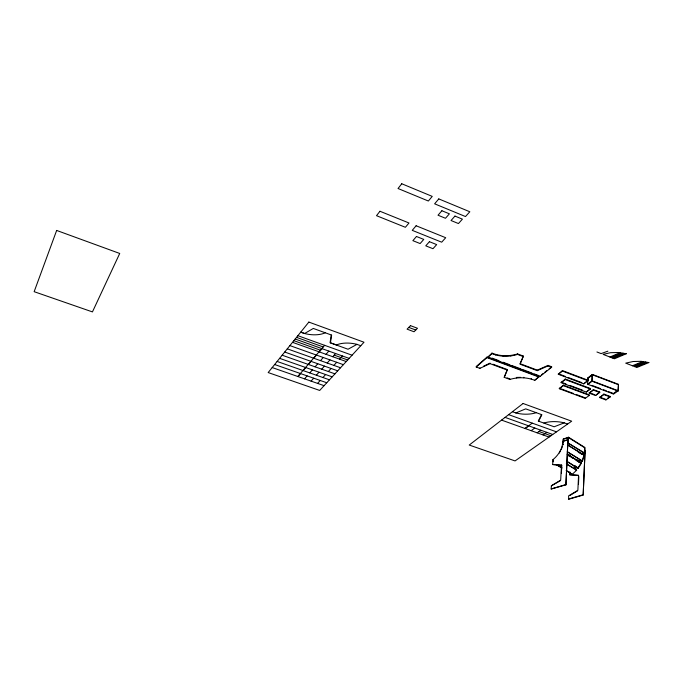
<?xml version="1.0" encoding="UTF-8"?>
<svg xmlns="http://www.w3.org/2000/svg" width="683" height="683" viewBox="0 0 683 683"><rect width="100%" height="100%" fill="white"/><g stroke="black" fill="none" stroke-linecap="round" stroke-linejoin="round"><path stroke-width="1.02" d="M617.466 390.326L613.121 393.869M618.457 384.333L618.294 390.787L613.616 394.057L587.585 384.247L587.867 377.801L592.417 374.429L618.457 384.333L617.953 391.026L591.828 381.14L592.084 374.677L617.15 384.213M610.158 396.951L610.175 396.447L603.892 394.082L599.648 397.583L605.898 399.922L610.158 396.951L603.874 394.595L599.648 397.583M605.898 399.922L605.915 399.418L599.665 397.079M603.874 394.595L603.892 394.082M599.708 392.512L599.725 391.999L593.407 389.626L589.198 393.152L595.491 395.508L599.708 392.512L593.39 390.138L589.198 393.152M593.39 390.138L593.407 389.626M595.491 395.508L599.725 391.999M590.436 389.028L590.462 388.516L565.251 379.039L561.144 382.651L586.262 392.059L590.436 389.028L565.225 379.552L561.144 382.651M587.585 384.247L592.161 380.892L592.417 374.429M592.349 380.815L588.097 384.435M592.571 375.377L592.588 374.865L588.37 377.998L588.251 380.755M568 440.151L568.145 437.368L584.614 447.689L584.383 453.222L567.855 442.934L584.768 453.102L585.007 447.561L568.529 437.24L563.27 439.015L562.963 444.565M583.171 495.047L585.083 450.31L583.171 495.047L568.743 499.239L568.58 495.875L577.869 490.317L578.552 475.368L569.665 474.762L569.818 471.842M587.943 380.747L587.969 380.235L562.433 370.579L558.293 374.275L583.726 383.855L587.943 380.747L562.408 371.091L558.293 374.275M589.352 395.389L589.369 394.885L563.355 385.152L559.292 388.704L585.211 398.36L589.352 395.389L563.33 385.656L559.292 388.704M585.211 398.36L585.237 397.856M586.262 392.059L590.462 388.516M584.085 452.59L581.131 453.973M578.467 484.529L578.825 476.563M583.726 383.855L587.969 380.235M567.949 439.604L565.917 484.828L567.949 439.604L562.809 441.329C562.707 448.56 558.421 455.168 552.957 459.65L552.658 464.542L561.827 465.268L552.658 464.542M568.239 442.806L568.529 437.24M565.225 379.552L565.251 379.039M565.917 484.828L551.164 488.994L551.36 485.792L560.675 480.115L561.503 465.072M561.392 473.293L561.776 466.267M563.441 441.986L563.27 439.015M562.408 371.091L562.433 370.579M563.33 385.656L563.355 385.152M553.162 461.802L553.273 459.847M551.625 367.283L551.659 366.771L548.031 365.396L537.29 370.143L520.087 363.68L523.383 356.099L517.577 353.905C509.287 356.492 500.05 356.424 491.973 353.111L487.961 357.107L539.92 376.538L551.625 367.283L547.997 365.917L537.256 370.656L520.045 364.184L523.383 356.099M547.997 365.917L548.031 365.396M538.87 377.025L538.913 376.521L486.996 357.107L476.282 366.506L476.23 367.01L479.876 368.359L490.01 363.646L507.273 370.075L504.216 377.332L509.851 379.424C517.936 377.042 526.883 377.127 534.729 380.303L538.87 377.025L486.945 357.619L476.23 367.01M539.92 376.538L539.954 376.026M534.729 380.303L538.913 376.521M537.256 370.656L537.29 370.143M531.203 378.988L531.246 378.484M523.801 377.784L523.835 377.281M487.961 357.107L491.931 353.623C499.999 356.936 509.245 357.004 517.535 354.417L517.577 353.905M516.374 377.938L516.416 377.434L520.659 377.349M510.79 356.031L510.841 355.519M509.851 379.424L509.894 378.92L507.076 377.878M504.216 377.332L507.315 369.563L492.93 364.21M503.183 356.236L503.234 355.723M495.585 354.998L495.636 354.494M490.01 363.646L490.053 363.134L483.615 366.139M491.931 353.623L491.973 353.111M486.945 357.619L486.996 357.107M479.876 368.359L479.936 367.855M331.246 335.029L330.068 342.738L348.031 349.235L356.97 344.369L360.786 345.718M646.442 362.758L636.607 366.66L646.408 362.682M582.411 460.026L583.999 455.22L567.778 445.145M577.579 460.538L582.454 461.025L584.358 455.254L567.812 444.975M577.417 459.89L577.007 460.76L575.231 459.676M561.332 449.388L562.314 446.494M541.525 414.649L538.281 421.07L554.144 426.79L564.218 422.862L567.599 424.058M538.631 421.138L541.884 414.726L525.722 408.861L515.844 412.942L512.404 411.738M559.326 453.017L560.683 450.157M580.849 462.741L580.584 463.159L578.433 461.717M577.818 468.214L581.165 462.937M566.429 461.281L578.1 468.41L581.446 463.125L577.263 460.342L581.779 460.794M297.814 376.495L324.638 345.325M297.984 376.555L300.546 373.584M303.141 370.57L305.753 367.539M308.392 364.466L311.064 361.367M313.762 358.234L316.477 355.083M319.234 351.882L322.009 348.654M304.55 378.852L307.137 375.889M309.758 372.901L312.396 369.879M315.068 366.822L317.766 363.74M320.489 360.633L323.238 357.491M326.022 354.315L328.83 351.105M311.081 381.131L313.702 378.186M316.349 375.215L319.021 372.209M321.719 369.179L324.442 366.114M327.2 363.014L329.974 359.89M332.792 356.731L335.626 353.538M317.595 383.402L320.242 380.474M322.922 377.52L325.612 374.532M328.344 371.518L331.101 368.47M333.885 365.388L336.693 362.289M339.528 359.147L342.396 355.971M575.795 470.006L576.145 469.682L573.933 465.601L574.565 465.985M566.122 470.613L572.269 474.318L576.631 470.203L574.249 465.789M541.628 374.702L543.301 373.388M544.974 372.064L546.648 370.741M549.158 368.76L551.659 366.771M524.996 428.48L532.253 423.136M525.15 428.531L528.762 425.876M531.161 430.683L534.798 428.036M537.145 432.817L540.799 430.188M543.113 434.943L546.793 432.33M607.622 398.232L610.175 396.447M560.154 480.823L551.36 485.792M569.742 495.551L577.348 491.017M609.928 357.021L619.993 352.727M612.181 357.901L623.135 353.239M632.441 365.755L642.609 361.555M634.661 366.617L645.734 362.058M607.87 351.182L601.1 353.598L596.933 351.984M563.586 439.212L567.488 437.897M568.273 439.809L562.809 441.329M581.446 454.169L584.768 453.102M551.164 488.994L565.584 484.64M568.418 499.051L582.847 494.859M274.651 364.517L326.764 382.753M272.201 367.565L324.092 385.664M279.629 358.344L332.186 376.845M277.127 361.444L329.462 379.816M284.717 352.035L337.726 370.818M282.156 355.203L334.943 373.849M287.287 348.834L340.544 367.761M505.07 417.39L552.76 434.473M292.529 342.328L346.247 361.546M538.972 431.502L550.899 435.771M501.553 420.113L549.055 437.069M289.899 345.598L343.378 364.671M296.533 337.359L323.23 346.964M508.622 414.649L556.491 431.852M295.193 339.024L349.141 358.396M293.861 340.68L320.438 350.208M334.209 355.143L347.69 359.975M297.882 335.686L352.069 355.203M559.326 388.2L573.276 393.399M576.264 394.509L584.238 397.48M561.178 382.139L566.002 383.948M569.87 385.4L582.42 390.104M589.224 392.648L594.611 394.672M492.008 358.088L499 360.701M502.995 362.203L509.988 364.816M511.985 365.567L520.975 368.931M522.973 369.674L531.963 373.038M533.961 373.789L538.955 375.659M408.776 327.413L415.759 330.026M558.327 373.763L565.174 376.342M568.102 377.451L581.796 382.608M592.161 380.892L618.294 390.787M517.535 354.417L523.34 356.62M591.965 385.374L600.622 388.644M603.507 389.728L606.393 390.821M608.322 391.547L613.129 393.357M617.62 384.392L618.115 384.58M587.867 377.801L588.37 377.998M556.628 464.671L561.972 467.898M566.83 470.818L572.269 474.318M556.457 464.799L561.733 467.966M569.665 474.762L578.552 475.368M552.957 459.65L553.597 460.035M566.984 464.346L576.631 470.203M574.207 465.439L575.991 466.523M566.839 461.273L573.046 465.063M566.352 463.74L576.461 469.878M570.809 456.953L573.464 458.583M568.162 455.535L569.938 456.628M577.033 460.982L578.808 462.075M567.599 451.873L582.454 461.025M567.249 451.847L582.095 460.991M568.563 454.451L570.339 455.535M567.53 454.366L577.895 460.735M567.18 454.349L581.446 463.125M578.228 452.189L580.004 453.281M562.647 444.36L563.287 444.761M575.624 466.156L577.05 467.121M573.933 465.601L578.1 468.41M536.181 412.711A20.985 10.407 5.1 0 1 515.776 412.95M543.916 423.042A20.379 9.699 4.4 0 1 564.295 422.862M325.185 332.826A22.308 11.935 11.7 0 1 304.567 333.517L300.742 332.134L304.635 333.509L313.301 328.438L331.631 335.105L330.452 342.823L336.437 344.983A21.489 11.141 10.1 0 1 357.047 344.36M614.128 357.883L623.869 353.896L614.128 357.883M611.883 357.004L620.719 353.376L611.925 356.961M634.387 365.738L643.326 362.221L634.387 365.738M56.655 230.444L34.15 291.684L92.444 311.909L119.721 253.461L56.655 230.444M379.961 211.26L376.504 215.683L405.386 227.302L408.989 222.982L379.961 211.26M401.758 183.761L398.035 188.508L428.369 201.024L432.237 196.388L401.758 183.761M308.844 322.086L268.171 372.559L319.695 390.445L363.996 342.226L308.844 322.086M438.785 198.907L434.627 203.824L465.499 216.554L469.819 211.764L438.785 198.907M416.118 225.766L412.25 230.35L441.688 242.192L445.709 237.718L416.118 225.766M416.468 236.48L412.874 240.664L420.139 243.566L423.767 239.409L416.468 236.48M441.884 210.74L438.016 215.222L445.487 218.278L449.397 213.822L441.884 210.74M429.428 241.697L425.774 245.837L432.988 248.714L436.676 244.599L429.428 241.697M454.963 216.084L451.028 220.515L458.447 223.554L462.408 219.149L454.963 216.084M410.483 325.646L407.077 329.163L414.043 331.767L417.484 328.267L410.483 325.646M523.084 403.491L469.23 445.051L515.059 460.923L571.68 421.189L523.084 403.491M626.277 353.751L614.435 358.771L603.115 354.383L610.465 352.701L618.499 352.488L626.277 353.751M648.85 362.571L636.88 367.48L625.722 363.143L633.107 361.512L641.132 361.316L648.85 362.571"/></g></svg>
